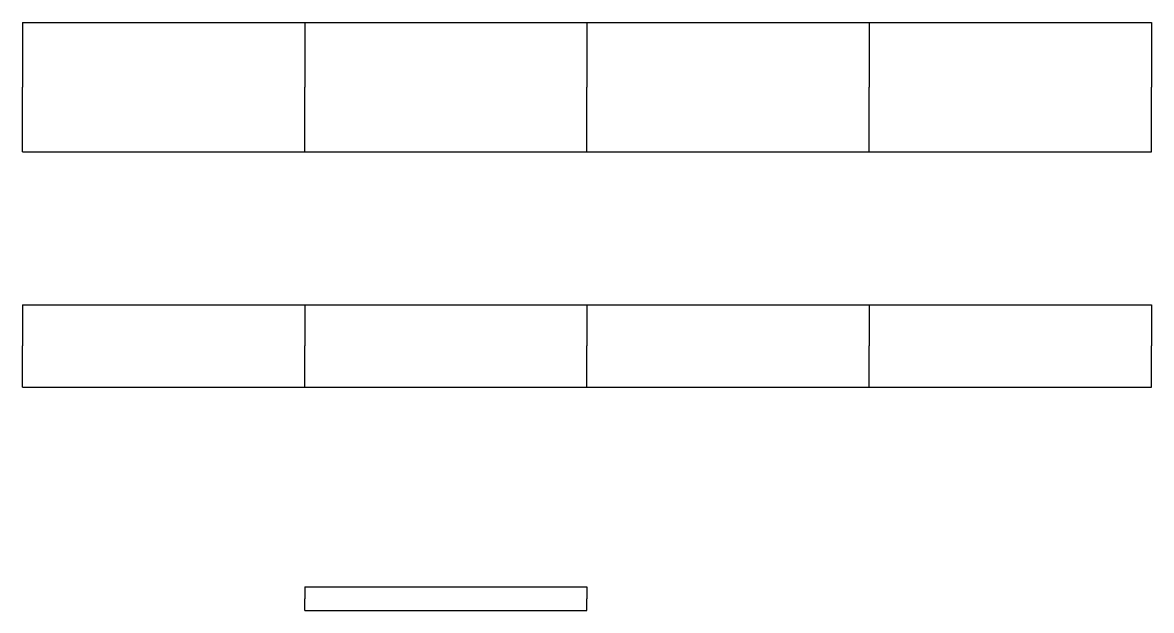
# Model space of a CAD drawing. Header units: inches. Extents: x -12 to 36, y -13 to 12.
import ezdxf

# ---------------------------------------------------------------- set-up
doc = ezdxf.new("R2010")
doc.units = ezdxf.units.IN
doc.header["$MEASUREMENT"] = 0

msp = doc.modelspace()

# ---------------------------------------------------------------- linework, layer by layer
for p, q in [((-12, 12), (-12, 9.25)), ((-12, 12), (0, 12)), ((0, 12), (0, 9.25)), ((0, 12), (12, 12)), ((0, 12), (0, 9.25)), ((12, 12), (12, 9.25)), ((12, 12), (24, 12)), ((24, 12), (24, 9.25)), ((24, 12), (36, 12)), ((36, 12), (36, 9.25)), ((-12, 6.5), (-12, 9.25)), ((0, 6.5), (0, 9.25)), ((0, 6.5), (0, 9.25)), ((12, 6.5), (12, 9.25)), ((24, 6.5), (24, 9.25)), ((36, 6.5), (36, 9.25)), ((-12, 6.5), (0, 6.5)), ((0, 6.5), (12, 6.5)), ((12, 6.5), (24, 6.5)), ((24, 6.5), (36, 6.5)), ((-12, 0), (-12, -1.75)), ((-12, 0), (0, 0)), ((0, 0), (0, -1.75)), ((0, 0), (12, 0)), ((0, 0), (0, -1.75)), ((12, 0), (12, -1.75)), ((12, 0), (24, 0)), ((24, 0), (24, -1.75)), ((24, 0), (36, 0)), ((36, 0), (36, -1.75)), ((-12, -3.5), (-12, -1.75)), ((0, -3.5), (0, -1.75)), ((0, -3.5), (0, -1.75)), ((12, -3.5), (12, -1.75)), ((24, -3.5), (24, -1.75)), ((36, -3.5), (36, -1.75)), ((-12, -3.5), (0, -3.5)), ((0, -3.5), (12, -3.5)), ((12, -3.5), (24, -3.5)), ((24, -3.5), (36, -3.5)), ((0, -12), (0, -12.5)), ((0, -12), (12, -12)), ((12, -12), (12, -12.5)), ((0, -13), (0, -12.5)), ((12, -13), (12, -12.5)), ((0, -13), (12, -13))]:
    msp.add_line(p, q)

doc.saveas('drawing.dxf')
